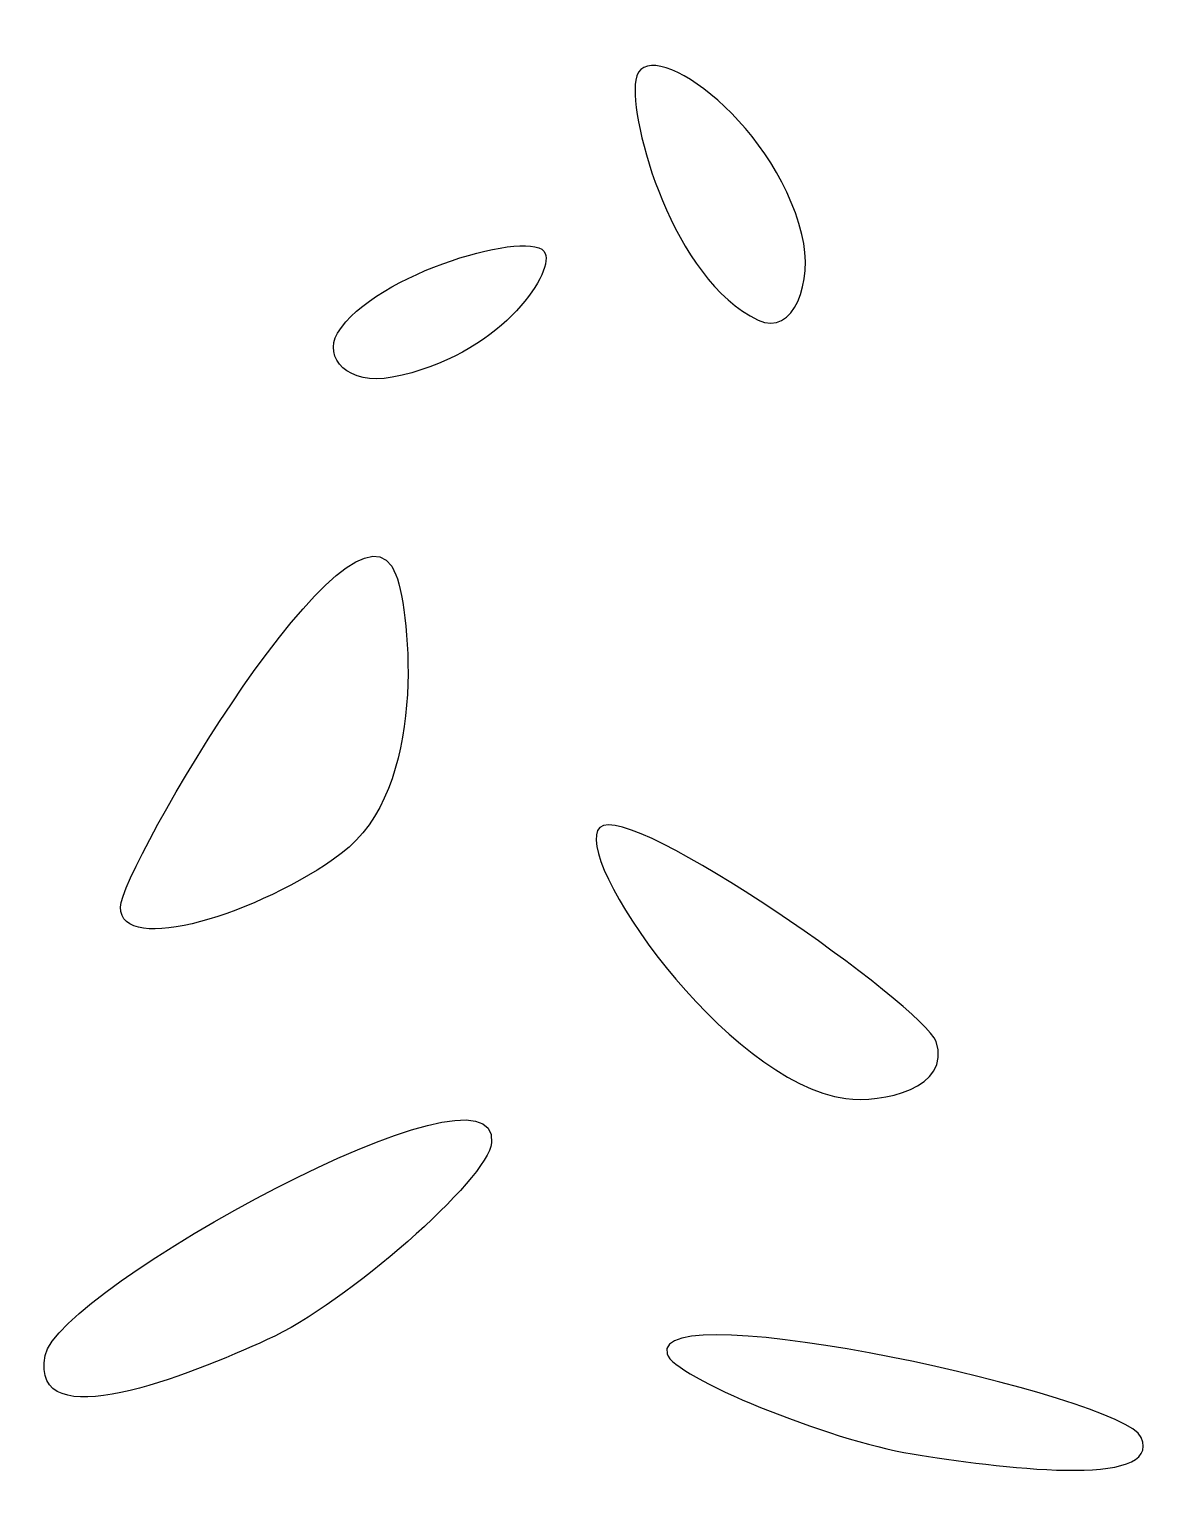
# Model space of a CAD drawing. Extents: x 17.6 to 76.4, y 139.3 to 214.9.
import ezdxf

# ---------------------------------------------------------------- set-up
doc = ezdxf.new("R2010")
doc.units = 0
doc.layers.add('Layer_1', color=7, linetype='CONTINUOUS')

msp = doc.modelspace()

# ---------------------------------------------------------------- linework, layer by layer
at = {"layer": 'Layer_1', "color": 7}
for p, q in [((55.367442, 199.834345), (55.367442, 199.834345)), ((36.416593, 196.87365), (36.416593, 196.87365)), ((33.772264, 172.22417), (33.772264, 172.22417)), ((59.913843, 159.54417), (59.913843, 159.54417)), ((29.945955, 147.07138), (29.945955, 147.07138)), ((63.331967, 141.16496), (63.331967, 141.16496))]:
    msp.add_line(p, q, dxfattribs=at)
for points in [[(57.634012, 204.267488), (56.127684, 210.317777), (49.428712, 214.888046), (49.023374, 212.247811)], [(49.023374, 212.247811), (48.691101, 210.083473), (50.93198, 201.942403), (55.367442, 199.834345)], [(33.586487, 199.163508), (35.467332, 202.288671), (43.831873, 204.649358), (44.337988, 203.285594)], [(55.367442, 199.834345), (57.193243, 198.966614), (58.250039, 201.793157), (57.634012, 204.267488)], [(44.337988, 203.285594), (44.752877, 202.167646), (41.954846, 197.962528), (36.416593, 196.87365)], [(36.416593, 196.87365), (34.136843, 196.42544), (32.817296, 197.885438), (33.586487, 199.163508)], [(22.33816, 169.45124), (22.338161, 171.37651), (34.548994, 192.27562), (36.608862, 186.65672)], [(36.608862, 186.65672), (37.373926, 184.56978), (38.261173, 175.5517), (33.772264, 172.22417)], [(64.575473, 162.49861), (63.935242, 164.31431), (48.753036, 175.02155), (47.171843, 173.57839)], [(47.171843, 173.57839), (45.590652, 172.13523), (53.652238, 160.39061), (59.913843, 159.54417)], [(33.772264, 172.22417), (29.574693, 169.1126), (22.338159, 166.87877), (22.33816, 169.45124)], [(18.434842, 146.25163), (19.072997, 149.64835), (42.035364, 162.32596), (41.562317, 157.26128)], [(59.913843, 159.54417), (61.736895, 159.29747), (65.430919, 160.07253), (64.575473, 162.49861)], [(41.562317, 157.26128), (41.386617, 155.38018), (34.031994, 148.92515), (29.945955, 147.07138)], [(75.201818, 142.01623), (74.291798, 144.12663), (49.783558, 149.53779), (50.64962, 146.33374)], [(29.945955, 147.07138), (25.901539, 145.23649), (17.614017, 141.88258), (18.434842, 146.25163)], [(50.64962, 146.33374), (50.971293, 145.1437), (59.001085, 141.86894), (63.331967, 141.16496)], [(63.331967, 141.16496), (67.618732, 140.46815), (76.372331, 139.3017), (75.201818, 142.01623)]]:
    msp.add_open_spline(points, degree=3, dxfattribs=at)

doc.saveas('drawing.dxf')
